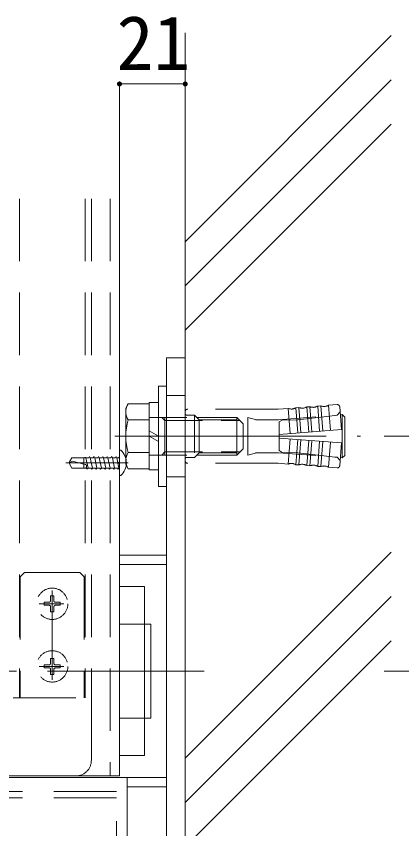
# Model space of a CAD drawing. Units: millimetres, scale not verified. Extents: x -10001 to 9999, y -6925 to 6925.
# Drawn here: x 4746 to 5362, y 4422 to 5720 of the extents above; entities that cross this region are included whole.
import ezdxf
from ezdxf.enums import TextEntityAlignment as Align

# ---------------------------------------------------------------- set-up
doc = ezdxf.new("R2010")
doc.units = ezdxf.units.MM
doc.header["$LTSCALE"] = 50
for name, pattern in [('CHAIN1', [8, 5, -1, 1, -1]), ('DASHED1', [1.8, 1.2, -0.6]), ('DASHED2', [3, 2, -1])]:
    doc.linetypes.add(name, pattern=pattern)
for name, color, linetype, lineweight in [('0-4_2-4', 2, 'DASHED2', 9), ('1-1_2-3', 7, 'DASHED2', 9), ('1-3_2-1', 5, 'Continuous', 9), ('1-4_寸法', 3, 'DASHED2', 9), ('1-5_文字-1', 3, 'DASHED2', 9), ('1-6_2-6', 5, 'Continuous', 9), ('1-8_2-7', 7, 'Continuous', 9), ('1-9_2-0', 7, 'Continuous', 9), ('1-A_1-7', 7, 'Continuous', 9)]:
    doc.layers.add(name, color=color, linetype=linetype, lineweight=lineweight)
doc.styles.add('ＭＳ ゴシック', font='')
doc.styles.get('ＭＳ ゴシック').set_extended_font_data('MS Gothic')

msp = doc.modelspace()

# ---------------------------------------------------------------- linework, layer by layer
at = {"layer": '0-4_2-4'}
for p, q in [((4751.14, 5428.45), (4751.14, 4631.59)), ((4856.14, 5428.45), (4856.14, 4631.59)), ((4866.14, 5428.45), (4866.14, 4631.59)), ((4896.14, 5428.45), (4896.14, 4506.59)), ((4835.04, 5014.84), (4831.14, 5008.09)), ((4831.14, 5006.59), (4835.91, 5009.34)), ((4855.14, 5014.84), (4835.04, 5014.84)), ((4856.38, 5004.23), (4835.91, 5009.34)), ((4854.14, 4998.34), (4854.14, 5014.84)), ((4855.43, 5015.34), (4855.14, 5014.84)), ((4857.16, 5015.34), (4855.43, 5015.34)), ((4857.45, 5014.84), (4857.16, 5015.34)), ((4862.19, 5014.84), (4857.45, 5014.84)), ((4860.98, 4998.34), (4857.45, 5014.84)), ((4863.35, 5016.84), (4862.19, 5014.84)), ((4864.5, 5014.84), (4863.35, 5016.84)), ((4864.5, 5014.84), (4869.24, 5014.84)), ((4868.03, 4998.34), (4864.5, 5014.84)), ((4870.4, 5016.84), (4869.24, 5014.84)), ((4871.55, 5014.84), (4870.4, 5016.84)), ((4876.29, 5014.84), (4871.55, 5014.84)), ((4875.08, 4998.34), (4871.55, 5014.84)), ((4877.45, 5016.84), (4876.29, 5014.84)), ((4878.6, 5014.84), (4877.45, 5016.84)), ((4883.34, 5014.84), (4878.6, 5014.84)), ((4882.13, 4998.34), (4878.6, 5014.84)), ((4884.5, 5016.84), (4883.34, 5014.84)), ((4885.65, 5014.84), (4884.5, 5016.84)), ((4890.39, 5014.84), (4885.65, 5014.84)), ((4889.18, 4998.34), (4885.65, 5014.84)), ((4891.55, 5016.84), (4890.39, 5014.84)), ((4892.7, 5014.84), (4891.55, 5016.84)), ((4897.44, 5014.84), (4892.7, 5014.84)), ((4896.23, 4998.34), (4892.7, 5014.84)), ((4898.6, 5016.84), (4897.44, 5014.84)), ((4899.75, 5014.84), (4898.6, 5016.84)), ((4903.28, 4998.34), (4899.75, 5014.84)), ((4904.49, 5014.84), (4899.75, 5014.84)), ((4905.65, 5016.84), (4904.49, 5014.84)), ((4906.8, 5014.84), (4905.65, 5016.84)), ((4910.33, 4998.34), (4906.8, 5014.84)), ((4909.64, 5014.84), (4906.8, 5014.84)), ((4911.14, 5016.34), (4909.64, 5014.84)), ((4831.14, 5005.09), (4831.14, 5008.09)), ((4835.04, 4998.34), (4831.14, 5005.09)), ((4858.67, 4998.34), (4835.04, 4998.34)), ((4858.64, 5000.34), (4858.64, 5001.33)), ((4859.53, 4996.84), (4858.67, 4998.34)), ((4860.11, 4996.84), (4859.53, 4996.84)), ((4860.98, 4998.34), (4860.11, 4996.84)), ((4865.72, 4998.34), (4860.98, 4998.34)), ((4866.87, 4996.34), (4865.72, 4998.34)), ((4868.03, 4998.34), (4866.87, 4996.34)), ((4872.77, 4998.34), (4868.03, 4998.34)), ((4873.92, 4996.34), (4872.77, 4998.34)), ((4875.08, 4998.34), (4873.92, 4996.34)), ((4880.09, 4998.34), (4875.08, 4998.34)), ((4880.97, 4996.34), (4879.82, 4998.34)), ((4882.13, 4998.34), (4880.97, 4996.34)), ((4886.87, 4998.34), (4882.13, 4998.34)), ((4888.02, 4996.34), (4886.87, 4998.34)), ((4889.18, 4998.34), (4888.02, 4996.34)), ((4893.92, 4998.34), (4889.18, 4998.34)), ((4895.07, 4996.34), (4893.92, 4998.34)), ((4896.23, 4998.34), (4895.07, 4996.34)), ((4900.97, 4998.34), (4896.23, 4998.34)), ((4902.12, 4996.34), (4900.97, 4998.34)), ((4903.28, 4998.34), (4902.12, 4996.34)), ((4908.02, 4998.34), (4903.28, 4998.34)), ((4909.17, 4996.34), (4908.02, 4998.34)), ((4910.33, 4998.34), (4909.17, 4996.34)), ((4909.64, 5006.59), (4911.14, 5008.09)), ((4911.14, 5005.09), (4909.64, 5006.59)), ((4911.14, 4996.05), (4910.07, 4997.9))]:
    msp.add_line(p, q, dxfattribs=at)
at = {"layer": '0-4_2-4', "linetype": 'Continuous'}
for p, q in [((4911.14, 5428.45), (4911.14, 4506.59)), ((4913.28, 5026.59), (4911.14, 5026.59)), ((4911.14, 5026.59), (4911.14, 4986.59)), ((4913.28, 4986.59), (4911.14, 4986.59)), ((4911.14, 4506.59), (4711.14, 4506.59))]:
    msp.add_line(p, q, dxfattribs=at)
at = {"layer": '0-4_2-4', "color": 3, "linetype": 'CHAIN1'}
for p, q in [((4825.62, 5006.59), (4924.81, 5006.59)), ((4803.64, 4802.53), (4803.64, 4660.1)), ((4782.96, 4781.59), (4822.35, 4781.59)), ((4782.96, 4681.59), (4822.35, 4681.59))]:
    msp.add_line(p, q, dxfattribs=at)
at = {"layer": '0-4_2-4', "color": 4}
for p, q in [((4759.46, 4831.59), (4752.39, 4824.52)), ((4847.82, 4831.59), (4759.46, 4831.59)), ((4847.82, 4831.59), (4854.89, 4824.52)), ((4752.39, 4824.52), (4752.39, 4631.59)), ((4854.89, 4824.52), (4854.89, 4631.59)), ((4741.14, 4631.59), (4866.14, 4631.59)), ((4866.14, 4531.59), (4866.14, 4631.59)), ((4841.14, 4506.59), (4741.14, 4506.59))]:
    msp.add_line(p, q, dxfattribs=at)
at = {"layer": '0-4_2-4', "linetype": 'DASHED1'}
for p, q in [((4806.14, 4794.34), (4801.14, 4794.34)), ((4801.14, 4794.34), (4801.14, 4786.59)), ((4806.14, 4794.34), (4806.14, 4786.59)), ((4790.89, 4784.09), (4798.64, 4784.09)), ((4801.14, 4768.84), (4801.14, 4776.59)), ((4816.39, 4779.09), (4808.64, 4779.09)), ((4790.89, 4684.09), (4798.64, 4684.09)), ((4806.14, 4694.34), (4801.14, 4694.34)), ((4801.14, 4694.34), (4801.14, 4686.59)), ((4806.14, 4694.34), (4806.14, 4686.59)), ((4801.14, 4668.84), (4801.14, 4676.59)), ((4816.39, 4679.09), (4808.64, 4679.09))]:
    msp.add_line(p, q, dxfattribs=at)
for points in [[(4790.89, 4784.09), (4790.89, 4779.09), (4798.64, 4779.09)], [(4801.14, 4768.84), (4806.14, 4768.84), (4806.14, 4776.59)], [(4816.39, 4779.09), (4816.39, 4784.09), (4808.64, 4784.09)], [(4790.89, 4684.09), (4790.89, 4679.09), (4798.64, 4679.09)], [(4816.39, 4679.09), (4816.39, 4684.09), (4808.64, 4684.09)], [(4801.14, 4668.84), (4806.14, 4668.84), (4806.14, 4676.59)]]:
    msp.add_lwpolyline(points, dxfattribs=at)
for centre in [(4803.64, 4781.59), (4803.64, 4681.59)]:
    msp.add_circle(centre, 25, dxfattribs=at)
at = {"layer": '0-4_2-4', "linetype": 'Continuous'}
msp.add_arc((4895.14, 5006.59), 27, 312.20547, 47.79457, dxfattribs=at)
at = {"layer": '0-4_2-4'}
for centre, radius, start, end in [((4855.66, 5001.33), 2.98, 0.00004, 75.96376), ((4856.64, 5000.34), 2, 269.99998, 359.99997)]:
    msp.add_arc(centre, radius, start, end, dxfattribs=at)
at = {"layer": '0-4_2-4', "linetype": 'DASHED1'}
for centre, start, end in [((4798.64, 4786.59), 270, 0), ((4798.64, 4776.59), 0, 90), ((4808.64, 4786.59), 180, 270), ((4808.64, 4776.59), 90, 180), ((4798.64, 4686.59), 270, 0), ((4808.64, 4686.59), 180, 270), ((4798.64, 4676.59), 0, 90), ((4808.64, 4676.59), 90, 180)]:
    msp.add_arc(centre, 2.5, start, end, dxfattribs=at)
at = {"layer": '0-4_2-4', "color": 4}
msp.add_arc((4841.14, 4531.59), 25, 270, 0, dxfattribs=at)
at = {"layer": '1-1_2-3'}
for p, q in [((4911.14, 4809.09), (4951.14, 4809.09)), ((4951.14, 4749.09), (4951.14, 4809.09)), ((4951.14, 4599.09), (4951.14, 4539.09)), ((4911.14, 4539.09), (4951.14, 4539.09))]:
    msp.add_line(p, q, dxfattribs=at)
at = {"layer": '1-1_2-3', "linetype": 'Continuous'}
msp.add_line((4951.14, 4749.09), (4951.14, 4599.09), dxfattribs=at)
at = {"layer": '1-1_2-3', "color": 3, "linetype": 'CHAIN1'}
msp.add_line((5046.33, 4674.09), (-2631.05, 4674.09), dxfattribs=at)
at = {"layer": '1-3_2-1'}
for p, q in [((4986.14, 5174.09), (4986.14, 4174.09)), ((5016.14, 5174.09), (4986.14, 5174.09)), ((5016.14, 5174.09), (5016.14, 4174.09)), ((4986.14, 4859.09), (4911.14, 4859.09)), ((4986.14, 4844.09), (4911.14, 4844.09)), ((4961.14, 4749.09), (4911.14, 4749.09)), ((4986.14, 4504.09), (4923.64, 4504.09)), ((4986.14, 4489.09), (4923.64, 4489.09))]:
    msp.add_line(p, q, dxfattribs=at)
at = {"layer": '1-3_2-1', "linetype": 'DASHED2'}
for p, q in [((5016.14, 5114.09), (4986.14, 5114.09)), ((5016.14, 4984.09), (4986.14, 4984.09))]:
    msp.add_line(p, q, dxfattribs=at)
at = {"layer": '1-3_2-1', "color": 3, "linetype": 'CHAIN1'}
msp.add_line((5046.33, 4674.09), (4189.74, 4674.09), dxfattribs=at)
at = {"layer": '1-3_2-1'}
msp.add_lwpolyline([(4961.14, 4749.09), (4961.14, 4599.09), (4911.14, 4599.09)], dxfattribs=at)
at = {"layer": '1-4_寸法', "color": 7, "linetype": 'Continuous'}
for p, q in [((4973.64, 5129.09), (4986.14, 5129.09)), ((4973.64, 4969.09), (4973.64, 5129.09)), ((4986.14, 4969.09), (4986.14, 5129.09)), ((4925.16, 5101.06), (4921.14, 5094.09)), ((4958.64, 5101.06), (4925.16, 5101.06)), ((4958.64, 5102.84), (4958.64, 4995.34)), ((4973.64, 5102.84), (4958.64, 5102.84)), ((4921.14, 5004.09), (4921.14, 5094.09)), ((4958.64, 5075.08), (4925.16, 5075.08)), ((4973.64, 5049.09), (4958.64, 5057.76)), ((4973.64, 5040.43), (4958.64, 5049.09)), ((4958.64, 5023.11), (4925.16, 5023.11)), ((4925.16, 4997.13), (4921.14, 5004.09)), ((4958.64, 4997.13), (4925.16, 4997.13)), ((4973.64, 4995.34), (4958.64, 4995.34)), ((4973.64, 4969.09), (4986.14, 4969.09))]:
    msp.add_line(p, q, dxfattribs=at)
at = {"layer": '1-4_寸法'}
for p, q in [((5258.73, 5099.68), (5245.27, 5098.63)), ((5016.14, 5088.34), (5016.14, 5009.84)), ((5164.58, 5092.34), (5020.14, 5092.34)), ((5180.46, 5093.58), (5164.58, 5092.34)), ((5183.59, 5053.45), (5180.46, 5093.58)), ((5197.91, 5094.94), (5192.93, 5094.55)), ((5196.05, 5054.43), (5192.93, 5094.55)), ((5197.91, 5094.94), (5201.04, 5054.81)), ((5215.36, 5096.3), (5210.37, 5095.91)), ((5210.37, 5095.91), (5213.5, 5055.78)), ((5218.49, 5056.17), (5215.36, 5096.3)), ((5232.81, 5097.66), (5227.82, 5097.27)), ((5230.95, 5057.14), (5227.82, 5097.27)), ((5235.93, 5057.53), (5232.81, 5097.66)), ((5248.39, 5058.5), (5245.27, 5098.63)), ((5263.03, 5096), (5265.84, 5059.86)), ((5267.14, 5083.59), (5267.14, 5014.59)), ((5265.84, 5059.86), (5166.14, 5052.09)), ((5166.14, 5052.09), (5166.14, 5046.09)), ((5265.84, 5038.33), (5166.14, 5046.09)), ((5183.59, 5044.74), (5180.46, 5004.61)), ((5196.05, 5043.76), (5192.93, 5003.64)), ((5197.91, 5003.25), (5201.04, 5043.38)), ((5210.37, 5002.28), (5213.5, 5042.4)), ((5218.49, 5042.02), (5215.36, 5001.89)), ((5230.95, 5041.05), (5227.82, 5000.92)), ((5235.93, 5040.66), (5232.81, 5000.53)), ((5248.39, 5039.69), (5245.27, 4999.56)), ((5263.03, 5002.19), (5265.84, 5038.33)), ((5164.58, 5005.84), (5020.14, 5005.84)), ((5180.46, 5004.61), (5164.58, 5005.84)), ((5197.91, 5003.25), (5192.93, 5003.64)), ((5215.36, 5001.89), (5210.37, 5002.28)), ((5232.81, 5000.53), (5227.82, 5000.92)), ((5258.73, 4998.51), (5245.27, 4999.56))]:
    msp.add_line(p, q, dxfattribs=at)
at = {"layer": '1-4_寸法', "linetype": 'DASHED1'}
for p, q in [((5263.65, 5088.03), (5259.05, 5082.65)), ((5018.64, 5082.84), (5031.14, 5082.84)), ((5038.64, 5075.34), (5031.14, 5082.84)), ((5031.14, 5082.84), (5031.14, 5015.34)), ((5034.89, 5079.09), (5116.14, 5079.09)), ((5038.64, 5075.34), (5038.64, 5022.84)), ((5116.14, 5079.09), (5130.14, 5075.34)), ((5116.14, 5079.09), (5116.14, 5019.09)), ((5171.14, 5074.91), (5196.14, 5075.34)), ((5196.14, 5075.34), (5264.02, 5083.23)), ((5038.64, 5022.84), (5031.14, 5015.34)), ((5116.14, 5019.09), (5130.14, 5022.84)), ((5171.14, 5023.28), (5196.14, 5022.84)), ((5196.14, 5022.84), (5264.02, 5014.96)), ((5018.64, 5015.34), (5031.14, 5015.34)), ((5034.89, 5019.09), (5116.14, 5019.09)), ((5263.65, 5010.16), (5259.05, 5015.54))]:
    msp.add_line(p, q, dxfattribs=at)
at = {"layer": '1-4_寸法', "color": 7, "linetype": 'DASHED1'}
for p, q in [((4958.64, 5079.09), (5098.64, 5079.09)), ((4983.64, 5074.09), (4978.64, 5079.09)), ((4983.64, 5079.09), (4983.64, 5019.09)), ((4983.64, 5074.09), (5103.64, 5074.09)), ((5108.64, 5029.09), (5108.64, 5069.09)), ((4983.64, 5024.09), (4978.64, 5019.09)), ((4983.64, 5024.09), (5103.64, 5024.09)), ((5098.64, 5019.09), (5108.64, 5029.09)), ((4958.64, 5019.09), (5098.64, 5019.09))]:
    msp.add_line(p, q, dxfattribs=at)
at = {"layer": '1-4_寸法', "linetype": 'Continuous'}
for p, q in [((5264.02, 5083.23), (5267.14, 5083.59)), ((5264.02, 5014.96), (5267.14, 5014.59)), ((5267.14, 5014.59), (5271.14, 5018.59))]:
    msp.add_line(p, q, dxfattribs=at)
at = {"layer": '1-4_寸法', "linetype": 'CHAIN1'}
for p, q in [((5046.33, 5049.09), (4903.79, 5049.09)), ((4991.14, 5049.09), (5296.14, 5049.09))]:
    msp.add_line(p, q, dxfattribs=at)
at = {"layer": '1-4_寸法', "linetype": 'DASHED1'}
for points in [[(5038.64, 5075.34), (5165.24, 5075.34), (5259.05, 5082.65)], [(5171.14, 5074.91), (5166.14, 5072.02), (5166.14, 5052.09)], [(5171.14, 5023.28), (5166.14, 5026.17), (5166.14, 5046.09)], [(5038.64, 5022.84), (5165.24, 5022.84), (5259.05, 5015.54)]]:
    msp.add_lwpolyline(points, dxfattribs=at)
at = {"layer": '1-4_寸法', "color": 7, "linetype": 'DASHED1'}
msp.add_lwpolyline([(5098.64, 5019.09), (5098.64, 5079.09), (5108.64, 5069.09)], dxfattribs=at)
at = {"layer": '1-4_寸法'}
msp.add_lwpolyline([(5267.14, 5083.59), (5271.14, 5079.59), (5271.14, 5018.59)], dxfattribs=at)
at = {"layer": '1-4_寸法', "color": 7, "linetype": 'Continuous'}
for centre, radius, start, end in [((4944.15, 5088.07), 23, 145.61575, 214.38425), ((5007.12, 5049.09), 85.98, 162.41205, 197.58795), ((4944.15, 5010.12), 23, 145.61575, 214.38425)]:
    msp.add_arc(centre, radius, start, end, dxfattribs=at)
at = {"layer": '1-4_寸法'}
for centre, radius, start, end in [((5259.04, 5095.69), 4, 4.455, 94.455), ((5020.14, 5088.34), 4, 90, 180), ((5185.74, 5106.3), 13.77, 247.464, 301.447), ((5203.19, 5107.66), 13.77, 247.464, 301.447), ((5220.64, 5109.02), 13.77, 247.464, 301.447), ((5238.08, 5110.38), 13.77, 247.464, 301.447), ((5020.14, 5009.84), 4, 180, 270), ((5185.74, 4991.89), 13.77, 58.553, 112.536), ((5203.19, 4990.53), 13.77, 58.553, 112.536), ((5220.64, 4989.17), 13.77, 58.553, 112.536), ((5238.08, 4987.81), 13.77, 58.553, 112.536), ((5259.04, 5002.5), 4, 265.545, 355.545)]:
    msp.add_arc(centre, radius, start, end, dxfattribs=at)
at = {"layer": '1-4_寸法', "linetype": 'DASHED1'}
for centre, start, end in [((5018.64, 5085.34), 180, 270), ((5018.64, 5012.84), 90, 180)]:
    msp.add_arc(centre, 2.5, start, end, dxfattribs=at)
at = {"layer": '1-5_文字-1'}
for p, q in [((4906.14, 4481.59), (-2378.86, 4481.59)), ((4906.14, 4334.63), (4906.14, 4481.59)), ((4906.14, 4471.59), (-2378.86, 4471.59))]:
    msp.add_line(p, q, dxfattribs=at)
at = {"layer": '1-6_2-6'}
for q in [(-2068.86, 4504.09), (4923.64, 4174.09)]:
    msp.add_line((4923.64, 4504.09), q, dxfattribs=at)
at = {"layer": '1-8_2-7', "color": 3}
for p, q in [((4911.14, 5611.61), (4911.14, 5415.6)), ((4911.14, 5611.61), (5016.14, 5611.61)), ((5016.14, 5611.61), (5016.14, 5415.6)), ((5653.64, 5049.09), (5334.11, 5049.09)), ((5766.14, 4674.09), (5334.11, 4674.09)), ((5803.64, 4674.09), (5334.11, 4674.09))]:
    msp.add_line(p, q, dxfattribs=at)
at = {"layer": '1-8_2-7'}
for points in [[(4907.14, 5611.61), (4908.06, 5614.16), (4911.14, 5611.61)], [(4907.14, 5611.61), (4907.77, 5613.76), (4908.06, 5614.16)], [(4907.14, 5611.61), (4907.52, 5613.32), (4907.77, 5613.76)], [(4907.14, 5611.61), (4907.34, 5612.85), (4907.52, 5613.32)], [(4907.14, 5611.61), (4907.21, 5612.36), (4907.34, 5612.85)], [(4907.14, 5611.61), (4907.15, 5611.87), (4907.21, 5612.36)], [(4911.14, 5607.61), (4907.14, 5611.61), (4911.14, 5611.61)], [(4911.14, 5607.61), (4907.18, 5611.11), (4907.14, 5611.61)], [(4911.14, 5607.61), (4907.27, 5610.62), (4907.18, 5611.11)], [(4910.89, 5607.62), (4907.27, 5610.62), (4911.14, 5607.61)], [(4910.39, 5607.69), (4907.27, 5610.62), (4910.89, 5607.62)], [(4910.39, 5607.69), (4907.42, 5610.14), (4907.27, 5610.62)], [(4909.91, 5607.81), (4907.42, 5610.14), (4910.39, 5607.69)], [(4909.91, 5607.81), (4907.64, 5609.69), (4907.42, 5610.14)], [(4909.44, 5607.99), (4907.64, 5609.69), (4909.91, 5607.81)], [(4909.44, 5607.99), (4907.91, 5609.26), (4907.64, 5609.69)], [(4909, 5608.24), (4907.91, 5609.26), (4909.44, 5607.99)], [(4909, 5608.24), (4908.23, 5608.88), (4907.91, 5609.26)], [(4911.14, 5611.61), (4908.06, 5614.16), (4908.41, 5614.53)], [(4908.59, 5608.53), (4908.23, 5608.88), (4909, 5608.24)], [(4911.14, 5611.61), (4908.41, 5614.53), (4908.79, 5614.85)], [(4911.14, 5611.61), (4908.79, 5614.85), (4909.22, 5615.12)], [(4911.14, 5611.61), (4909.22, 5615.12), (4909.67, 5615.33)], [(4911.14, 5611.61), (4909.67, 5615.33), (4910.15, 5615.49)], [(4911.14, 5611.61), (4910.15, 5615.49), (4910.64, 5615.58)], [(4911.14, 5611.61), (4910.64, 5615.58), (4911.14, 5615.61)], [(4915.11, 5612.12), (4911.14, 5615.61), (4911.4, 5615.61)], [(4915.11, 5612.12), (4911.14, 5611.61), (4911.14, 5615.61)], [(4915.14, 5611.61), (4911.14, 5611.61), (4915.11, 5612.12)], [(4915.14, 5611.36), (4911.14, 5611.61), (4915.14, 5611.61)], [(4915.07, 5610.86), (4911.14, 5611.61), (4915.14, 5611.36)], [(4914.95, 5610.38), (4911.14, 5611.61), (4915.07, 5610.86)], [(4914.76, 5609.91), (4911.14, 5611.61), (4914.95, 5610.38)], [(4914.52, 5609.47), (4911.14, 5611.61), (4914.76, 5609.91)], [(4914.23, 5609.06), (4911.14, 5611.61), (4914.52, 5609.47)], [(4913.88, 5608.7), (4911.14, 5611.61), (4914.23, 5609.06)], [(4913.88, 5608.7), (4911.14, 5607.61), (4911.14, 5611.61)], [(4913.5, 5608.38), (4911.14, 5607.61), (4913.88, 5608.7)], [(4913.07, 5608.11), (4911.14, 5607.61), (4913.5, 5608.38)], [(4912.62, 5607.9), (4911.14, 5607.61), (4913.07, 5608.11)], [(4912.14, 5607.74), (4911.14, 5607.61), (4912.62, 5607.9)], [(4911.65, 5607.65), (4911.14, 5607.61), (4912.14, 5607.74)], [(4915.02, 5612.61), (4911.4, 5615.61), (4911.89, 5615.54)], [(4915.11, 5612.12), (4911.4, 5615.61), (4915.02, 5612.61)], [(4914.86, 5613.09), (4911.89, 5615.54), (4912.38, 5615.42)], [(4915.02, 5612.61), (4911.89, 5615.54), (4914.86, 5613.09)], [(4914.65, 5613.54), (4912.38, 5615.42), (4912.85, 5615.23)], [(4914.86, 5613.09), (4912.38, 5615.42), (4914.65, 5613.54)], [(4914.38, 5613.97), (4912.85, 5615.23), (4913.29, 5614.99)], [(4914.65, 5613.54), (4912.85, 5615.23), (4914.38, 5613.97)], [(4914.06, 5614.35), (4913.29, 5614.99), (4913.69, 5614.7)], [(4914.38, 5613.97), (4913.29, 5614.99), (4914.06, 5614.35)], [(5012.14, 5611.61), (5013.06, 5614.16), (5016.14, 5611.61)], [(5012.14, 5611.61), (5012.77, 5613.76), (5013.06, 5614.16)], [(5012.14, 5611.61), (5012.52, 5613.32), (5012.77, 5613.76)], [(5012.14, 5611.61), (5012.34, 5612.85), (5012.52, 5613.32)], [(5012.14, 5611.61), (5012.21, 5612.36), (5012.34, 5612.85)], [(5012.14, 5611.61), (5012.15, 5611.87), (5012.21, 5612.36)], [(5016.14, 5607.61), (5012.14, 5611.61), (5016.14, 5611.61)], [(5016.14, 5607.61), (5012.18, 5611.11), (5012.14, 5611.61)], [(5015.89, 5607.62), (5012.18, 5611.11), (5016.14, 5607.61)], [(5015.89, 5607.62), (5012.27, 5610.62), (5012.18, 5611.11)], [(5015.39, 5607.69), (5012.27, 5610.62), (5015.89, 5607.62)], [(5015.39, 5607.69), (5012.42, 5610.14), (5012.27, 5610.62)], [(5014.91, 5607.81), (5012.42, 5610.14), (5015.39, 5607.69)], [(5014.91, 5607.81), (5012.64, 5609.69), (5012.42, 5610.14)], [(5014.44, 5607.99), (5012.64, 5609.69), (5014.91, 5607.81)], [(5014.44, 5607.99), (5012.91, 5609.26), (5012.64, 5609.69)], [(5014, 5608.24), (5012.91, 5609.26), (5014.44, 5607.99)], [(5014, 5608.24), (5013.23, 5608.88), (5012.91, 5609.26)], [(5016.14, 5611.61), (5013.06, 5614.16), (5013.41, 5614.53)], [(5013.59, 5608.53), (5013.23, 5608.88), (5014, 5608.24)], [(5016.14, 5611.61), (5013.41, 5614.53), (5013.79, 5614.85)], [(5016.14, 5611.61), (5013.79, 5614.85), (5014.22, 5615.12)], [(5016.14, 5611.61), (5014.22, 5615.12), (5014.67, 5615.33)], [(5016.14, 5611.61), (5014.67, 5615.33), (5015.15, 5615.49)], [(5016.14, 5611.61), (5015.15, 5615.49), (5015.64, 5615.58)], [(5016.14, 5611.61), (5015.64, 5615.58), (5016.14, 5615.61)], [(5020.11, 5612.12), (5016.14, 5615.61), (5016.4, 5615.61)], [(5020.14, 5611.61), (5016.14, 5615.61), (5020.11, 5612.12)], [(5020.14, 5611.61), (5016.14, 5611.61), (5016.14, 5615.61)], [(5020.14, 5611.36), (5016.14, 5611.61), (5020.14, 5611.61)], [(5020.07, 5610.86), (5016.14, 5611.61), (5020.14, 5611.36)], [(5019.95, 5610.38), (5016.14, 5611.61), (5020.07, 5610.86)], [(5019.76, 5609.91), (5016.14, 5611.61), (5019.95, 5610.38)], [(5019.52, 5609.47), (5016.14, 5611.61), (5019.76, 5609.91)], [(5019.23, 5609.06), (5016.14, 5611.61), (5019.52, 5609.47)], [(5018.88, 5608.7), (5016.14, 5611.61), (5019.23, 5609.06)], [(5018.88, 5608.7), (5016.14, 5607.61), (5016.14, 5611.61)], [(5018.5, 5608.38), (5016.14, 5607.61), (5018.88, 5608.7)], [(5018.07, 5608.11), (5016.14, 5607.61), (5018.5, 5608.38)], [(5017.62, 5607.9), (5016.14, 5607.61), (5018.07, 5608.11)], [(5017.14, 5607.74), (5016.14, 5607.61), (5017.62, 5607.9)], [(5016.65, 5607.65), (5016.14, 5607.61), (5017.14, 5607.74)], [(5020.02, 5612.61), (5016.4, 5615.61), (5016.89, 5615.54)], [(5020.11, 5612.12), (5016.4, 5615.61), (5020.02, 5612.61)], [(5019.86, 5613.09), (5016.89, 5615.54), (5017.38, 5615.42)], [(5020.02, 5612.61), (5016.89, 5615.54), (5019.86, 5613.09)], [(5019.65, 5613.54), (5017.38, 5615.42), (5017.85, 5615.23)], [(5019.86, 5613.09), (5017.38, 5615.42), (5019.65, 5613.54)], [(5019.38, 5613.97), (5017.85, 5615.23), (5018.29, 5614.99)], [(5019.65, 5613.54), (5017.85, 5615.23), (5019.38, 5613.97)], [(5019.06, 5614.35), (5018.29, 5614.99), (5018.69, 5614.7)], [(5019.38, 5613.97), (5018.29, 5614.99), (5019.06, 5614.35)]]:
    msp.add_solid(points, dxfattribs=at)
at = {"layer": '1-9_2-0'}
for p, q in [((5016.14, 5693.2), (5016.14, 4035.65)), ((5016.14, 5359.76), (5345.36, 5688.97)), ((5016.14, 5289.05), (5345.36, 5618.26)), ((5016.14, 5218.34), (5345.36, 5547.55)), ((5016.14, 4534.81), (5345.36, 4864.02)), ((5016.14, 4464.09), (5345.36, 4793.31)), ((5016.14, 4393.38), (5345.36, 4722.6))]:
    msp.add_line(p, q, dxfattribs=at)

# ---------------------------------------------------------------- texts
at = {"layer": '1-A_1-7', "color": 4, "style": 'ＭＳ ゴシック'}
msp.add_text('21', height=86.51, dxfattribs=at).set_placement((4906.64, 5608.24), align=Align.BOTTOM_LEFT)

doc.saveas('drawing.dxf')
